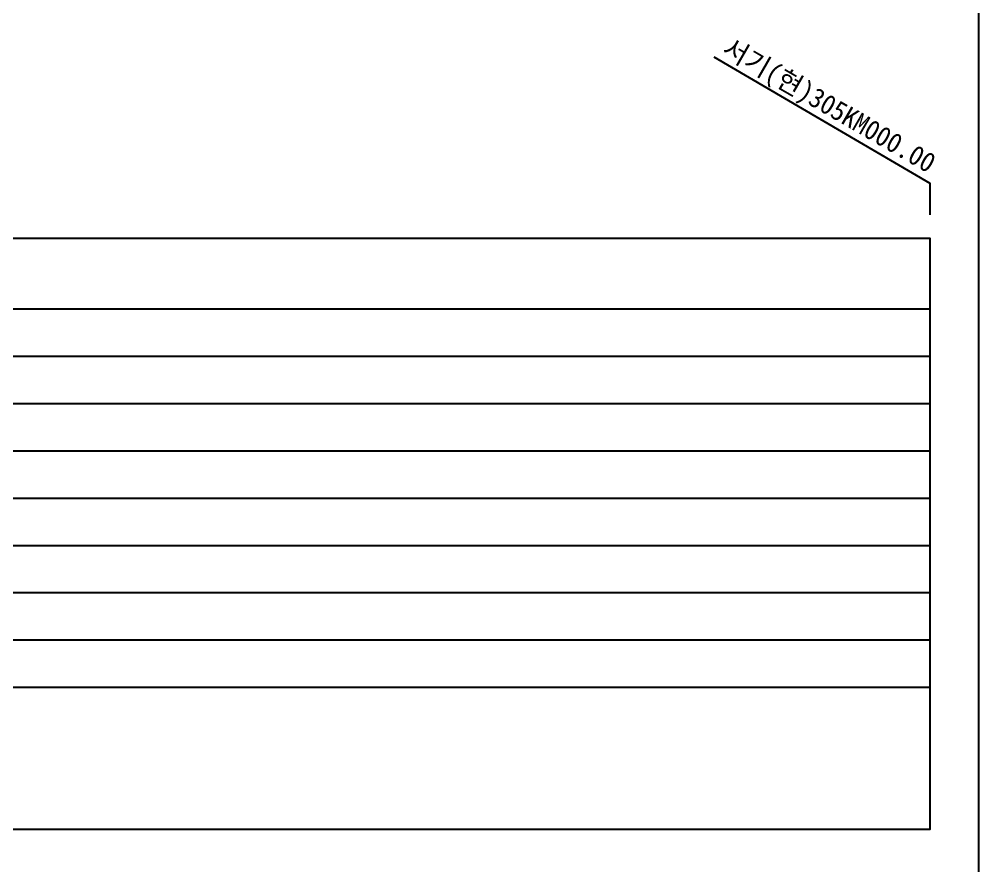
# Model space of a CAD drawing. Header units: millimetres. Extents: x 6886 to 7682, y 1103 to 1807.
# Drawn here: x 7560.2 to 7681.9, y 1282.2 to 1389.7 of the extents above; entities that cross this region are included whole.
import ezdxf
from ezdxf.enums import TextEntityAlignment as Align
from ezdxf.xclip import XClip

# ---------------------------------------------------------------- set-up
doc = ezdxf.new("R2010")
doc.units = ezdxf.units.MM
doc.header["$LTSCALE"] = 10
doc.header["$MEASUREMENT"] = 0
doc.header["$XCLIPFRAME"] = 2
for name, color, linetype in [('TT-TABL-LIN1', 4, 'Continuous'), ('TT-TABL-LIN2', 1, 'Continuous'), ('TZ-BASE', 253, 'Continuous'), ('TZ-LEAL', 1, 'Continuous'), ('TZ-LEAT', 3, 'Continuous')]:
    doc.layers.add(name, color=color, linetype=linetype)
doc.layers.add('TX-PAPR', color=2, linetype='Continuous', plot=False)
doc.styles.get("Standard").update_dxf_attribs({"font": 'GulimChe.ttf'})

# ---------------------------------------------------------------- blocks, each defined once
blk = doc.blocks.new('JD-GFJ6DDFJGD34XDGH')
at = {"layer": 'TZ-BASE'}
for p, q in [((675.9, -177.32), (700, 10.21)), ((80, -30.48), (700, -110.15))]:
    blk.add_line(p, q, dxfattribs=at)
blk = doc.blocks.new('JD-경부고속하선표_190503')
at = {"layer": 'TT-TABL-LIN1'}
blk.add_lwpolyline([(2, 114), (785.58, 114), (785.58, 39), (2, 39)], close=True, dxfattribs=at)
at = {"layer": 'TT-TABL-LIN2'}
for points in [[(785.58, 105), (9.33, 105)], [(785.58, 99), (9.33, 99)], [(785.58, 93), (9.33, 93)], [(785.58, 87), (9.33, 87)], [(785.58, 81), (38.33, 81)], [(785.58, 75), (9.33, 75)], [(785.58, 69), (9.33, 69)], [(785.58, 63), (9.33, 63)], [(785.58, 57), (9.33, 57)]]:
    blk.add_lwpolyline(points, dxfattribs=at)

msp = doc.modelspace()

# ---------------------------------------------------------------- linework, layer by layer
at = {"layer": 'TX-PAPR'}
msp.add_lwpolyline([(6885.89, 1103.05), (7681.89, 1103.05), (7681.89, 1619.05), (6885.89, 1619.05)], close=True, dxfattribs=at)
at = {"layer": 'TZ-LEAL'}
msp.add_lwpolyline([(7648.3, 1384.9), (7675.68, 1368.87), (7675.68, 1364.87)], dxfattribs=at)

# ---------------------------------------------------------------- block references
at = {"layer": 'TT-TABL-LIN2'}
msp.add_blockref('JD-경부고속하선표_190503', (6890.11, 1247.87), dxfattribs=at)
at = {"layer": 'TZ-BASE'}
ref = msp.add_blockref('JD-GFJ6DDFJGD34XDGH', (6972.65, 1474.18), dxfattribs=at)
XClip(ref).set_block_clipping_path([(-0.0000000017, -75.0000000122), (700.0000000016, 75.0000000037)])

# ---------------------------------------------------------------- texts
at = {"layer": 'TZ-LEAT'}
msp.add_text('서기(현)305KM000.00', height=2.5, rotation=330, dxfattribs=at).set_placement((7662.29, 1377.7), align=Align.CENTER)

doc.saveas('drawing.dxf')
